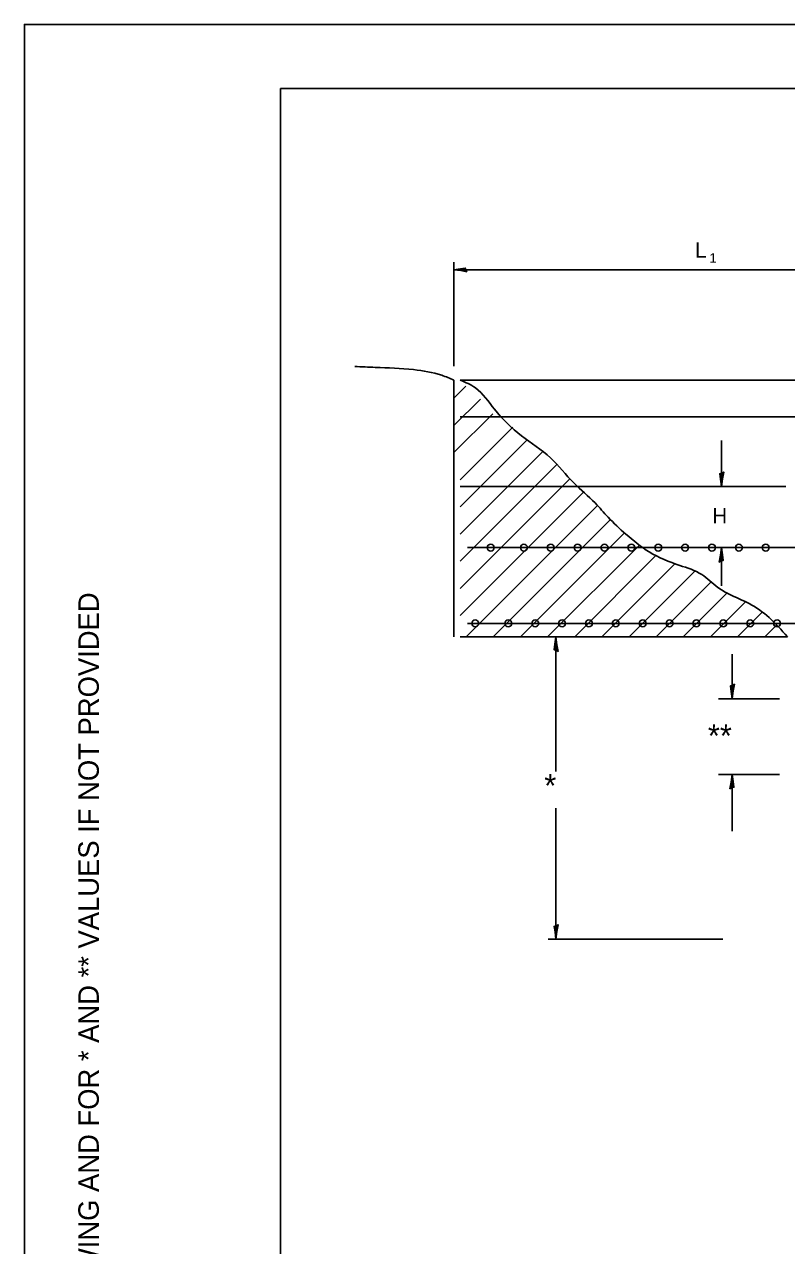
# Model space of a CAD drawing. Extents: x 0 to 2.83, y -0.13 to 1.83.
# Drawn here: x 0 to 0.496, y 1.038 to 1.833 of the extents above; entities that cross this region are included whole.
import ezdxf

# ---------------------------------------------------------------- set-up
doc = ezdxf.new("R2010")
doc.units = 0
for name, color, linetype in [('RD_Pr_Roadway_Dimensions', 7, 'Continuous'), ('RD_Pr_Roadway_Notes', 7, 'Continuous'), ('SH_General_Details', 7, 'Continuous'), ('SH_Printer_Plotting_Border', 7, 'Continuous')]:
    doc.layers.add(name, color=color, linetype=linetype)

msp = doc.modelspace()

# ---------------------------------------------------------------- linework, layer by layer
at = {"layer": 'RD_Pr_Roadway_Dimensions'}
for p, q in [((0.27968, 1.61088), (0.27968, 1.67866)), ((0.28375, 1.67366), (0.6227, 1.67366)), ((0.45385, 1.53253), (0.45385, 1.56252)), ((0.28375, 1.53253), (0.49573, 1.53253)), ((0.45385, 1.46778), (0.45385, 1.49272)), ((0.34608, 1.34703), (0.34608, 1.43467)), ((0.4608, 1.39438), (0.4608, 1.42335)), ((0.45182, 1.39438), (0.49172, 1.39438)), ((0.45182, 1.34508), (0.49172, 1.34508)), ((0.4608, 1.30803), (0.4608, 1.34508)), ((0.34608, 1.23784), (0.34608, 1.32309)), ((0.45477, 1.23784), (0.34108, 1.23784))]:
    msp.add_line(p, q, dxfattribs=at)
for points in [[(0.28734, 1.67355), (0.28708, 1.67469), (0.28385, 1.67419), (0.27968, 1.67366), (0.28412, 1.67305), (0.28802, 1.67236), (0.28734, 1.67355), (0.28699, 1.6743), (0.28248, 1.67365), (0.28741, 1.67279), (0.28668, 1.67376), (0.28461, 1.67362), (0.2866, 1.67332)], [(0.45397, 1.54114), (0.45269, 1.54085), (0.45325, 1.53722), (0.45385, 1.53253), (0.45453, 1.53753), (0.4553, 1.54191), (0.45397, 1.54114), (0.45313, 1.54076), (0.45385, 1.53568), (0.45483, 1.54123), (0.45373, 1.54041), (0.45389, 1.53808), (0.45423, 1.54032)], [(0.45373, 1.48411), (0.45501, 1.4844), (0.45445, 1.48803), (0.45385, 1.49272), (0.45317, 1.48772), (0.4524, 1.48334), (0.45373, 1.48411), (0.45457, 1.4845), (0.45384, 1.48957), (0.45287, 1.48402), (0.45396, 1.48484), (0.45381, 1.48718), (0.45347, 1.48493)], [(0.34614, 1.42592), (0.34486, 1.42621), (0.34541, 1.42984), (0.34602, 1.43452), (0.3467, 1.42953), (0.34747, 1.42515), (0.34614, 1.42592), (0.34529, 1.4263), (0.34602, 1.43138), (0.347, 1.42583), (0.3459, 1.42665), (0.34605, 1.42898), (0.3464, 1.42674)], [(0.46092, 1.40299), (0.45964, 1.4027), (0.46019, 1.39906), (0.4608, 1.39438), (0.46148, 1.39938), (0.46225, 1.40376), (0.46092, 1.40299), (0.46007, 1.4026), (0.4608, 1.39753), (0.46178, 1.40308), (0.46068, 1.40226), (0.46083, 1.39992), (0.46118, 1.40216)], [(0.46067, 1.33647), (0.46196, 1.33676), (0.4614, 1.3404), (0.4608, 1.34508), (0.46011, 1.34008), (0.45934, 1.3357), (0.46067, 1.33647), (0.46152, 1.33686), (0.46079, 1.34193), (0.45982, 1.33638), (0.46091, 1.3372), (0.46076, 1.33954), (0.46042, 1.3373)], [(0.3462, 1.24643), (0.34492, 1.24614), (0.34547, 1.24251), (0.34608, 1.23782), (0.34676, 1.24282), (0.34753, 1.2472), (0.3462, 1.24643), (0.34535, 1.24604), (0.34608, 1.24097), (0.34706, 1.24652), (0.34596, 1.2457), (0.34611, 1.24336), (0.34646, 1.24561)]]:
    msp.add_lwpolyline(points, dxfattribs=at)
at = {"layer": 'SH_General_Details'}
for p, q in [((-0.00001, 1.83333), (-0.00001, 0)), ((2.83333, 1.83333), (-0.00001, 1.83333)), ((0.27968, 1.43467), (0.27968, 1.60181)), ((0.60312, 1.60181), (0.28375, 1.60181)), ((0.27968, 1.58991), (0.28751, 1.59774)), ((0.27968, 1.57223), (0.29689, 1.58944)), ((0.27968, 1.55455), (0.30497, 1.57984)), ((0.59646, 1.57797), (0.28375, 1.57797)), ((0.28375, 1.53687), (0.31791, 1.57103)), ((0.28375, 1.5192), (0.3272, 1.56265)), ((0.28375, 1.50152), (0.33751, 1.55528)), ((0.28375, 1.48384), (0.34666, 1.54675)), ((0.28375, 1.46617), (0.35517, 1.53759)), ((0.28375, 1.44849), (0.36413, 1.52886)), ((0.28761, 1.43467), (0.3731, 1.52016)), ((0.30528, 1.43467), (0.38159, 1.51097)), ((0.32296, 1.43467), (0.39066, 1.50237)), ((0.6227, 1.49272), (0.28856, 1.49272)), ((0.34064, 1.43467), (0.40018, 1.4942)), ((0.35832, 1.43467), (0.41144, 1.48779)), ((0.37599, 1.43467), (0.42371, 1.48238)), ((0.39367, 1.43467), (0.43622, 1.47722)), ((0.41135, 1.43467), (0.44708, 1.47041)), ((0.42903, 1.43467), (0.45776, 1.4634)), ((0.4467, 1.43467), (0.46953, 1.45749)), ((0.46438, 1.43467), (0.48054, 1.45083)), ((0.66505, 1.44342), (0.28856, 1.44342)), ((0.48206, 1.43467), (0.4896, 1.44221)), ((0.28375, 1.43467), (0.49678, 1.43467))]:
    msp.add_line(p, q, dxfattribs=at)
msp.add_lwpolyline([(0.16666, 1.79167), (2.79166, 1.79167), (2.79166, 0.04167), (0.16666, 0.04167)], close=True, dxfattribs=at)
for centre in [(0.30363, 1.49272), (0.3252, 1.49272), (0.3427, 1.49272), (0.3602, 1.49272), (0.3777, 1.49272), (0.3952, 1.49272), (0.4127, 1.49272), (0.4302, 1.49272), (0.44769, 1.49272), (0.46519, 1.49272), (0.48269, 1.49272), (0.29349, 1.44342), (0.31506, 1.44342), (0.33256, 1.44342), (0.35006, 1.44342), (0.36756, 1.44342), (0.38506, 1.44342), (0.40256, 1.44342), (0.42006, 1.44342), (0.43755, 1.44342), (0.45505, 1.44342), (0.47255, 1.44342), (0.49005, 1.44342)]:
    msp.add_circle(centre, 0.00224, dxfattribs=at)
for points in [[(0.27968, 1.60181), (0.2717, 1.6049), (0.25337, 1.60861), (0.22845, 1.61006), (0.21507, 1.61067)], [(0.28375, 1.60181), (0.29365, 1.59667), (0.30607, 1.58282), (0.32358, 1.56559), (0.3425, 1.55119), (0.35775, 1.5348), (0.37159, 1.52181), (0.38006, 1.51249), (0.39164, 1.50147), (0.40688, 1.48989), (0.42665, 1.48113), (0.44105, 1.4752), (0.4515, 1.46673), (0.47183, 1.45627), (0.48482, 1.44723), (0.49678, 1.43467)]]:
    msp.add_spline(points, degree=3, dxfattribs=at)
at = {"layer": 'SH_Printer_Plotting_Border'}
msp.add_lwpolyline([(-0.00001, 0), (2.83333, 0), (2.83333, 1.83333), (-0.00001, 1.83333)], close=True, dxfattribs=at)

# ---------------------------------------------------------------- texts
at = {"layer": 'RD_Pr_Roadway_Dimensions'}
for s, height, p in [('L', 0.01, (0.43669, 1.68148)), ('1', 0.00625, (0.44608, 1.67814)), ('H', 0.01, (0.44791, 1.50842)), ('**', 0.015, (0.44502, 1.3627)), ('*', 0.015, (0.33849, 1.33026))]:
    msp.add_text(s, height=height, dxfattribs=at).set_placement(p)
at = {"layer": 'RD_Pr_Roadway_Notes'}
msp.add_text('1. CHECK WITH THE DISTRICT GEOTECHNICAL ENGINEER FOR USE OF THIS DRAWING AND FOR * AND ** VALUES IF NOT PROVIDED', height=0.01333333, rotation=90, dxfattribs=at).set_placement((0.04845, 0.31343))

doc.saveas('drawing.dxf')
